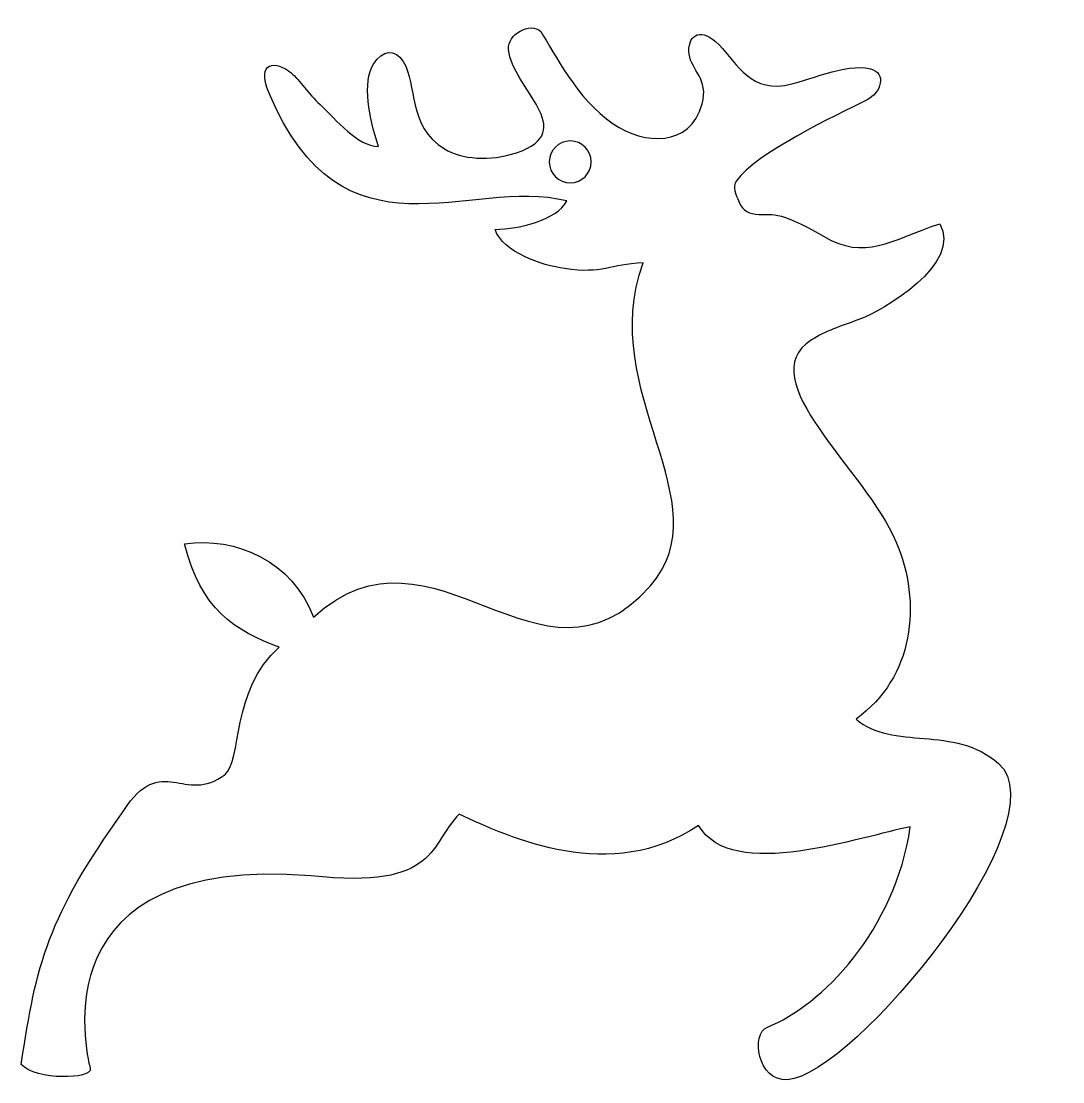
# Model space of a CAD drawing. Header units: centimetres. Extents: x 1 to 126, y -110 to -2.
# Drawn here: x 24.17 to 34.07, y -61.22 to -51.14 of the extents above; entities that cross this region are included whole.
import ezdxf

# ---------------------------------------------------------------- set-up
doc = ezdxf.new("R2010")
doc.units = ezdxf.units.CM
doc.header["$MEASUREMENT"] = 0
doc.layers.add('layer 1', color=7, linetype='Continuous')

msp = doc.modelspace()

# ---------------------------------------------------------------- linework, layer by layer
at = {"layer": 'layer 1', "color": 250}
for points, knots in [([(26.62107, -57.09216), (26.1568, -57.50838), (26.26953, -58.17529), (26.10576, -58.302), (26.10576, -58.302), (25.72338, -58.59781), (25.50443, -58.08964), (25.14233, -58.64645), (25.14233, -58.64645), (24.41775, -59.66802), (24.31441, -60.08791), (24.16853, -61.0597), (24.16853, -61.0597), (24.3049, -61.21225), (24.85015, -61.20393), (24.82444, -61.09814), (24.82444, -61.09814), (24.7817, -60.92239), (24.34422, -59.06649), (26.92262, -59.2664), (26.92262, -59.2664), (28.15007, -59.40099), (28.04731, -58.95465), (28.33144, -58.68072), (28.33144, -58.68072), (28.81262, -58.90528), (29.77932, -59.35017), (30.60731, -58.78658), (30.60731, -58.78658), (30.92171, -59.33847), (32.16057, -58.88446), (32.61955, -58.80183), (32.61955, -58.80183), (32.47432, -59.78442), (31.77645, -60.50249), (31.26079, -60.70469), (31.26079, -60.70469), (31.10174, -60.76705), (31.16588, -61.22465), (31.45146, -61.20495), (31.45146, -61.20495), (32.08102, -61.16151), (34.06865, -58.73962), (33.45701, -58.19723), (33.45701, -58.19723), (33.03906, -57.82658), (32.44782, -58.07884), (32.10341, -57.77571), (32.10341, -57.77571), (32.6521, -57.38389), (32.73413, -56.67731), (32.48243, -56.08663), (32.48243, -56.08663), (32.1965, -55.41566), (31.09536, -54.54628), (31.68005, -54.17231), (31.68005, -54.17231), (31.8138, -54.08681), (31.96329, -54.03697), (32.11221, -53.98513), (32.11221, -53.98513), (32.37107, -53.89502), (33.11906, -53.44223), (32.89857, -53.06687), (32.89857, -53.06687), (32.4247, -53.22815), (32.19157, -53.41872), (31.79494, -53.18639), (31.79494, -53.18639), (31.34899, -52.92516), (31.28464, -52.98776), (31.18136, -52.97997), (31.18136, -52.97997), (31.08772, -52.97295), (31.0275, -52.94708), (30.99191, -52.8608), (30.99191, -52.8608), (30.95818, -52.77906), (30.92392, -52.72198), (30.96704, -52.65927), (30.96704, -52.65927), (31.14613, -52.39895), (31.90195, -52.04078), (32.20957, -51.88826), (32.20957, -51.88826), (32.34019, -51.82348), (32.39948, -51.63388), (32.23959, -51.59334), (32.23959, -51.59334), (32.00445, -51.53369), (31.62491, -51.72177), (31.42376, -51.75182), (31.42376, -51.75182), (31.06318, -51.80565), (30.95428, -51.49797), (30.76895, -51.33558), (30.76895, -51.33558), (30.61232, -51.19837), (30.49522, -51.28519), (30.51753, -51.45635), (30.51753, -51.45635), (30.53724, -51.60761), (30.70584, -51.69126), (30.64087, -51.9283), (30.64087, -51.9283), (30.52705, -52.34357), (30.08925, -52.3174), (29.79522, -52.11715), (29.79522, -52.11715), (29.44413, -51.87804), (29.24233, -51.44829), (29.10838, -51.24077), (29.10838, -51.24077), (29.00388, -51.14154), (28.78819, -51.26949), (28.80023, -51.40946), (28.80023, -51.40946), (28.83192, -51.7776), (29.49003, -52.18739), (28.87483, -52.39252), (28.87483, -52.39252), (28.6253, -52.47573), (28.35095, -52.45392), (28.19237, -52.35643), (28.19237, -52.35643), (27.83383, -52.13604), (27.93606, -51.74636), (27.80016, -51.52612), (27.80016, -51.52612), (27.72124, -51.39822), (27.60149, -51.41693), (27.51974, -51.54455), (27.51974, -51.54455), (27.40571, -51.72259), (27.47654, -52.06577), (27.56441, -52.33272), (27.56441, -52.33272), (27.36488, -52.33181), (27.16386, -52.07835), (27.00947, -51.93437), (27.00947, -51.93437), (26.89542, -51.82805), (26.82058, -51.70627), (26.73431, -51.63262), (26.73431, -51.63262), (26.59629, -51.51483), (26.39394, -51.5145), (26.52491, -51.8256), (26.52491, -51.8256), (27.22791, -53.49536), (28.41789, -52.617), (29.35536, -52.85071), (29.35536, -52.85071), (29.25613, -53.03383), (28.9103, -53.11339), (28.67193, -53.12158), (28.67193, -53.12158), (28.74927, -53.34055), (29.11942, -53.46352), (29.33152, -53.49404), (29.33152, -53.49404), (29.70555, -53.54786), (29.75625, -53.45184), (30.08019, -53.43992), (30.08019, -53.43992), (29.63219, -54.67899), (30.84744, -55.71856), (30.14554, -56.51162), (30.14554, -56.51162), (29.10703, -57.68501), (28.09142, -55.75658), (26.94543, -56.80833), (26.94543, -56.80833), (26.74948, -56.2751), (26.21011, -56.04124), (25.72139, -56.10915), (25.72139, -56.10915), (25.8717, -56.73347), (26.20448, -56.9398), (26.62107, -57.09216)], [0, 0, 0, 0, 0.02173913, 0.02173913, 0.02173913, 0.02173913, 0.04347826, 0.04347826, 0.04347826, 0.04347826, 0.06521739, 0.06521739, 0.06521739, 0.06521739, 0.08695652, 0.08695652, 0.08695652, 0.08695652, 0.10869565, 0.10869565, 0.10869565, 0.10869565, 0.13043478, 0.13043478, 0.13043478, 0.13043478, 0.15217391, 0.15217391, 0.15217391, 0.15217391, 0.17391304, 0.17391304, 0.17391304, 0.17391304, 0.19565217, 0.19565217, 0.19565217, 0.19565217, 0.2173913, 0.2173913, 0.2173913, 0.2173913, 0.23913043, 0.23913043, 0.23913043, 0.23913043, 0.26086957, 0.26086957, 0.26086957, 0.26086957, 0.2826087, 0.2826087, 0.2826087, 0.2826087, 0.30434783, 0.30434783, 0.30434783, 0.30434783, 0.32608696, 0.32608696, 0.32608696, 0.32608696, 0.34782609, 0.34782609, 0.34782609, 0.34782609, 0.36956522, 0.36956522, 0.36956522, 0.36956522, 0.39130435, 0.39130435, 0.39130435, 0.39130435, 0.41304348, 0.41304348, 0.41304348, 0.41304348, 0.43478261, 0.43478261, 0.43478261, 0.43478261, 0.45652174, 0.45652174, 0.45652174, 0.45652174, 0.47826087, 0.47826087, 0.47826087, 0.47826087, 0.5, 0.5, 0.5, 0.5, 0.52173913, 0.52173913, 0.52173913, 0.52173913, 0.54347826, 0.54347826, 0.54347826, 0.54347826, 0.56521739, 0.56521739, 0.56521739, 0.56521739, 0.58695652, 0.58695652, 0.58695652, 0.58695652, 0.60869565, 0.60869565, 0.60869565, 0.60869565, 0.63043478, 0.63043478, 0.63043478, 0.63043478, 0.65217391, 0.65217391, 0.65217391, 0.65217391, 0.67391304, 0.67391304, 0.67391304, 0.67391304, 0.69565217, 0.69565217, 0.69565217, 0.69565217, 0.7173913, 0.7173913, 0.7173913, 0.7173913, 0.73913043, 0.73913043, 0.73913043, 0.73913043, 0.76086957, 0.76086957, 0.76086957, 0.76086957, 0.7826087, 0.7826087, 0.7826087, 0.7826087, 0.80434783, 0.80434783, 0.80434783, 0.80434783, 0.82608696, 0.82608696, 0.82608696, 0.82608696, 0.84782609, 0.84782609, 0.84782609, 0.84782609, 0.86956522, 0.86956522, 0.86956522, 0.86956522, 0.89130435, 0.89130435, 0.89130435, 0.89130435, 0.91304348, 0.91304348, 0.91304348, 0.91304348, 0.93478261, 0.93478261, 0.93478261, 0.93478261, 0.95652174, 0.95652174, 0.95652174, 0.95652174, 1, 1, 1, 1]), ([(29.58628, -52.47893), (29.58628, -52.58885), (29.49717, -52.67797), (29.38726, -52.67797), (29.38726, -52.67797), (29.27734, -52.67797), (29.18824, -52.58885), (29.18824, -52.47893), (29.18824, -52.47893), (29.18824, -52.36903), (29.27734, -52.27991), (29.38726, -52.27991), (29.38726, -52.27991), (29.49717, -52.27991), (29.58628, -52.36903), (29.58628, -52.47893)], [0, 0, 0, 0, 0.2, 0.2, 0.2, 0.2, 0.4, 0.4, 0.4, 0.4, 0.6, 0.6, 0.6, 0.6, 1, 1, 1, 1])]:
    msp.add_open_spline(points, degree=3, knots=knots, dxfattribs=at)

doc.saveas('drawing.dxf')
